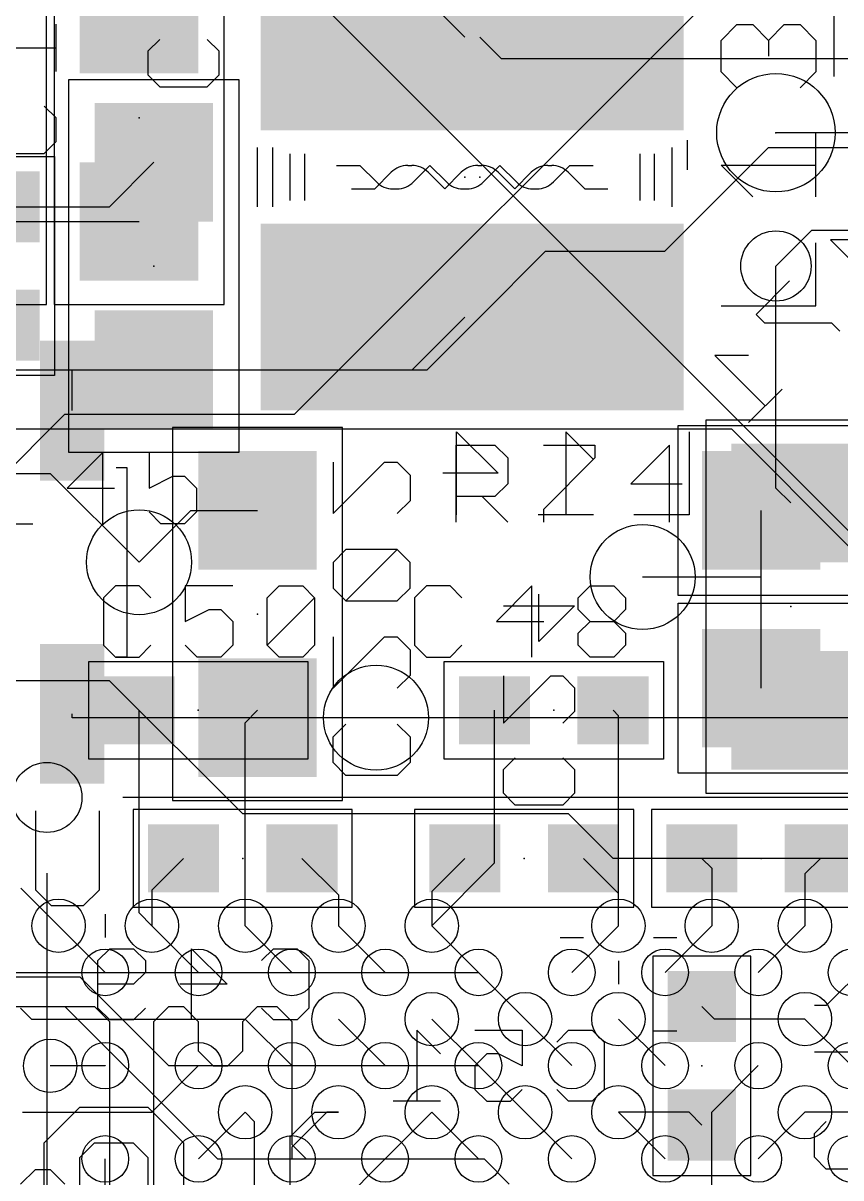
# Model space of a CAD drawing. Extents: x -61 to 136, y 23 to 123.
# Drawn here: x 84.1 to 91.11, y 79.94 to 89.84 of the extents above; entities that cross this region are included whole.
import ezdxf

# ---------------------------------------------------------------- set-up
doc = ezdxf.new("R2010")
doc.units = 0
for name, color, linetype in [('1', 14, 'CONTINUOUS'), ('13', 94, 'CONTINUOUS'), ('14', 94, 'CONTINUOUS'), ('15', 54, 'CONTINUOUS'), ('16', 134, 'CONTINUOUS'), ('18', 94, 'CONTINUOUS'), ('21', 251, 'CONTINUOUS'), ('22', 54, 'CONTINUOUS'), ('23', 251, 'CONTINUOUS'), ('24', 54, 'CONTINUOUS'), ('25', 251, 'CONTINUOUS'), ('26', 54, 'CONTINUOUS'), ('3', 214, 'CONTINUOUS'), ('39', 14, 'CONTINUOUS'), ('40', 134, 'CONTINUOUS'), ('41', 14, 'CONTINUOUS'), ('42', 134, 'CONTINUOUS')]:
    doc.layers.add(name, color=color, linetype=linetype)

# ---------------------------------------------------------------- blocks, each defined once
blk = doc.blocks.new('RECT')
blk.add_solid([(-0.5, -0.5), (0.5, -0.5), (-0.5, 0.5), (0.5, 0.5)])
blk = doc.blocks.new('PIE')
blk.add_circle((0, 0), 0.5)
blk = doc.blocks.new('ROUNDV')
blk.add_circle((0, 0), 0.5)

msp = doc.modelspace()

# ---------------------------------------------------------------- linework, layer by layer
at = {"layer": '1'}
for p, q in [((88.011, 89.719), (88.195, 89.535)), ((88.195, 89.535), (91.821, 89.535)), ((89.5985, 87.884), (90.4875, 88.773)), ((90.4875, 88.773), (92.075, 88.773)), ((84.836, 88.265), (85.217, 88.646)), ((83.947, 88.265), (84.836, 88.265)), ((90.551, 87.757), (90.859, 88.065)), ((90.859, 88.065), (93.901, 88.065)), ((88.011, 87.319), (88.576, 87.884)), ((88.576, 87.884), (89.5985, 87.884)), ((87.56, 86.868), (88.011, 87.319)), ((83.947, 86.868), (85.217, 86.868)), ((85.217, 86.868), (87.56, 86.868)), ((83.058, 85.979), (84.328, 85.979)), ((84.328, 85.979), (85.09, 85.217)), ((90.424, 85.09), (90.424, 85.6615)), ((90.424, 85.09), (89.408, 85.09)), ((90.424, 84.1375), (90.424, 85.09)), ((85.09, 82.21), (85.09, 83.947)), ((86, 83.841), (86.106, 83.947)), ((88.138, 82.638), (88.138, 83.947)), ((89.2, 83.901), (89.154, 83.947)), ((89.2, 82.1), (89.2, 83.901)), ((86, 82.1), (86, 83.841)), ((87.6, 82.1), (88.138, 82.638)), ((84.077, 82.423), (84.4, 82.1)), ((85.2, 82.1), (85.09, 82.21)), ((84.4, 82.1), (84.8, 81.7)), ((85.2, 82.1), (85.6, 81.7)), ((86, 82.1), (86.4, 81.7)), ((86.8, 82.1), (87.2, 81.7)), ((87.6, 82.1), (88, 81.7)), ((88.8, 81.7), (89.2, 82.1)), ((90, 82.1), (89.6, 81.7)), ((90.8, 82.1), (90.4, 81.7)), ((84.074, 81.3943), (84.1683, 81.3)), ((84.1683, 81.3), (86, 81.3)), ((86, 81.3), (86.4, 80.9)), ((87.2, 80.9), (86.8, 81.3)), ((88, 80.9), (87.6, 81.3)), ((88.4, 81.3), (88.8, 80.9)), ((89.6, 80.9), (89.2, 81.3)), ((91.2, 80.9), (90.8, 81.3)), ((84.799, 80.899), (84.328, 80.899)), ((84.8, 80.9), (84.799, 80.899)), ((85.2, 80.5), (85.6, 80.9)), ((90, 80.5), (90.4, 80.9)), ((84.092, 80.5), (85.2, 80.5)), ((86, 80.5), (85.6, 80.1)), ((86.7, 80.5), (86.4, 80.2)), ((86.8, 80.5), (86.7, 80.5)), ((87.6, 80.5), (88, 80.1)), ((88.4, 80.5), (88.8, 80.1)), ((89.2, 80.5), (89.6, 80.1)), ((90, 79.0653), (90, 80.5)), ((90.8, 80.5), (90.4, 80.1)), ((86.4, 80.2), (86.4, 80.1)), ((84.8, 79.7666), (84.8, 80.1)), ((86.8, 79.7), (87.2, 80.1)), ((84.074, 79.883), (84.201, 80.01)), ((84.201, 80.01), (84.328, 80.01)), ((84.328, 80.01), (84.455, 79.883))]:
    msp.add_line(p, q, dxfattribs=at)
at = {"layer": '13'}
for p, q in [((82.804, 86.36), (90.17, 86.36)), ((90.17, 86.36), (91.186, 85.344))]:
    msp.add_line(p, q, dxfattribs=at)
at = {"layer": '14'}
for p, q in [((86.4235, 86.487), (90.3605, 90.424)), ((83.566, 85.598), (84.455, 86.487)), ((84.455, 86.487), (86.4235, 86.487)), ((91.567, 83.8835), (87.122, 83.8835)), ((84.2772, 80.2386), (84.582, 80.5434)), ((84.582, 80.5434), (85.1662, 80.5434)), ((85.1662, 80.5434), (85.471, 80.2386)), ((86.0806, 80.4194), (86, 80.5)), ((86.0806, 79.7154), (86.0806, 80.4194)), ((86.3854, 80.2894), (86.596, 80.5)), ((86.596, 80.5), (86.8, 80.5)), ((84.2772, 79.6544), (84.2772, 80.2386)), ((84.582, 80.1116), (84.709, 80.2386)), ((84.709, 80.2386), (85.0392, 80.2386)), ((85.0392, 80.2386), (85.1662, 80.1116)), ((85.471, 80.2386), (85.471, 79.7154)), ((86.3854, 79.5884), (86.3854, 80.2894)), ((84.582, 79.5274), (84.582, 80.1116)), ((85.1662, 80.1116), (85.1662, 79.5884))]:
    msp.add_line(p, q, dxfattribs=at)
at = {"layer": '15'}
for p, q in [((84.836, 84.201), (78.359, 84.201)), ((85.979, 83.058), (84.836, 84.201)), ((88.773, 83.058), (85.979, 83.058)), ((89.154, 82.677), (88.773, 83.058)), ((98.552, 82.677), (89.154, 82.677))]:
    msp.add_line(p, q, dxfattribs=at)
at = {"layer": '16'}
for p, q in [((87.687, 89.916), (87.884, 89.719)), ((91.567, 88.9), (90.551, 88.9)), ((83.566, 88.138), (85.09, 88.138)), ((90.551, 85.852), (90.551, 87.757)), ((87.433, 86.868), (87.884, 87.319)), ((84.516, 86.868), (87.433, 86.868)), ((84.516, 86.5171), (84.516, 86.868)), ((90.678, 85.725), (90.551, 85.852)), ((85.09, 85.217), (85.5345, 85.6615)), ((85.5345, 85.6615), (86.106, 85.6615)), ((84.516, 83.8835), (84.516, 83.9169)), ((86.106, 83.8835), (84.516, 83.8835)), ((87.122, 83.8835), (86.106, 83.8835)), ((85.471, 82.677), (85.2, 82.406)), ((86.487, 82.677), (86.8, 82.364)), ((87.884, 82.677), (87.6, 82.393)), ((89.2, 82.377), (88.9, 82.677)), ((89.916, 82.677), (90, 82.593)), ((90, 82.593), (90, 82.1)), ((90.932, 82.677), (90.8, 82.545)), ((90.8, 82.545), (90.8, 82.1)), ((85.2, 82.406), (85.2, 82.1)), ((87.6, 82.393), (87.6, 82.1)), ((86.8, 82.364), (86.8, 82.1)), ((89.2, 82.1), (89.2, 82.377)), ((82.677, 81.661), (84.582, 81.661)), ((84.582, 81.661), (85.343, 80.9)), ((82.296, 81.407), (84.455, 81.407)), ((84.455, 81.407), (85.762, 80.1)), ((90.023, 81.3), (89.916, 81.407)), ((90.8, 81.3), (90.023, 81.3)), ((85.343, 80.9), (88, 80.9)), ((88, 80.9), (88.4, 80.5)), ((89.807, 80.5), (89.2, 80.5)), ((89.916, 80.391), (89.807, 80.5)), ((91.331, 80.5), (90.8, 80.5)), ((85.762, 80.1), (88.048, 80.1)), ((88.048, 80.1), (88.265, 79.883))]:
    msp.add_line(p, q, dxfattribs=at)
at = {"layer": '21'}
for p, q in [((86.511, 88.319), (86.511, 88.719)), ((89.511, 88.319), (89.511, 88.719)), ((87.111, 88.419), (87.2524, 88.5604)), ((87.3938, 88.619), (87.4282, 88.619)), ((87.5696, 88.5604), (87.711, 88.419)), ((87.711, 88.419), (87.8524, 88.5604)), ((87.9938, 88.619), (88.0282, 88.619)), ((88.1696, 88.5604), (88.311, 88.419)), ((88.311, 88.419), (88.4524, 88.5604)), ((88.5938, 88.619), (88.6282, 88.619)), ((88.7696, 88.5604), (88.911, 88.419)), ((86.911, 88.419), (87.111, 88.419)), ((88.911, 88.419), (89.111, 88.419)), ((97.3, 83.2), (84.95, 83.2)), ((84.3, 82.55), (84.3, 74.8))]:
    msp.add_line(p, q, dxfattribs=at)
for centre, start, end in [((87.3938, 88.419), 90.0122, 135.0087), ((87.4282, 88.419), 44.9913, 89.9878), ((87.9938, 88.419), 90.0122, 135.0087), ((88.0282, 88.419), 44.9913, 89.9878), ((88.5938, 88.419), 90.0122, 135.0087), ((88.6282, 88.419), 44.9913, 89.9878)]:
    msp.add_arc(centre, 0.2, start, end, dxfattribs=at)
at = {"layer": '22'}
for p, q in [((86.384, 88.719), (86.384, 88.319)), ((89.384, 88.719), (89.384, 88.319)), ((86.784, 88.619), (86.984, 88.619)), ((86.984, 88.619), (87.1254, 88.4776)), ((87.4426, 88.4776), (87.584, 88.619)), ((87.584, 88.619), (87.7254, 88.4776)), ((88.0426, 88.4776), (88.184, 88.619)), ((88.184, 88.619), (88.3254, 88.4776)), ((88.6426, 88.4776), (88.784, 88.619)), ((88.784, 88.619), (88.984, 88.619)), ((87.2668, 88.419), (87.3012, 88.419)), ((87.8668, 88.419), (87.9012, 88.419)), ((88.4668, 88.419), (88.5012, 88.419)), ((84.9884, 86.0274), (84.8936, 86.0274)), ((84.9884, 84.4066), (84.9884, 86.0274)), ((84.8936, 84.4066), (84.9884, 84.4066))]:
    msp.add_line(p, q, dxfattribs=at)
for centre, start, end in [((87.2668, 88.619), 224.9913, 269.9878), ((87.3012, 88.619), 270.0122, 315.0087), ((87.8668, 88.619), 224.9913, 269.9878), ((87.9012, 88.619), 270.0122, 315.0087), ((88.4668, 88.619), 224.9913, 269.9878), ((88.5012, 88.619), 270.0122, 315.0087)]:
    msp.add_arc(centre, 0.2, start, end, dxfattribs=at)
at = {"layer": '23'}
for p in [(88.011, 88.519), (85.217, 87.757), (85.598, 83.947), (88.646, 83.947)]:
    msp.add_point(p, dxfattribs=at)
at = {"layer": '24'}
for p in [(85.09, 89.027), (90.551, 88.9), (87.884, 88.519), (86.106, 84.7725), (90.678, 84.836), (85.979, 82.677), (88.392, 82.677), (90.424, 82.677), (89.916, 80.899)]:
    msp.add_point(p, dxfattribs=at)
at = {"layer": '25'}
for p, q in [((84.3788, 89.4238), (84.3788, 89.8306)), ((90.0804, 89.6919), (90.216, 89.8275)), ((90.216, 89.8275), (90.3516, 89.8275)), ((90.3516, 89.8275), (90.4872, 89.6919)), ((90.4872, 89.6919), (90.6227, 89.8275)), ((90.6227, 89.8275), (90.7583, 89.8275)), ((90.7583, 89.8275), (90.8939, 89.6919)), ((83.7687, 89.6272), (84.3788, 89.6272)), ((85.2674, 89.7004), (85.1657, 89.5988)), ((85.7758, 89.5988), (85.6741, 89.7004)), ((90.0804, 89.4207), (90.0804, 89.6919)), ((90.4872, 89.6919), (90.4872, 89.5563)), ((90.8939, 89.6919), (90.8939, 89.4207)), ((85.1657, 89.5988), (85.1657, 89.3954)), ((85.7758, 89.3954), (85.7758, 89.5988)), ((90.216, 89.2851), (90.0804, 89.4207)), ((90.8939, 89.4207), (90.7583, 89.2851)), ((85.1657, 89.3954), (85.2674, 89.2937)), ((85.6741, 89.2937), (85.7758, 89.3954)), ((85.2674, 89.2937), (85.6741, 89.2937)), ((84.3788, 89.0273), (84.2771, 89.1289)), ((84.3788, 88.8239), (84.3788, 89.0273)), ((90.8939, 88.3496), (90.8939, 88.8919)), ((84.2771, 88.7222), (84.3788, 88.8239)), ((83.8704, 88.7222), (84.2771, 88.7222)), ((90.3516, 88.3496), (90.0804, 88.6208)), ((90.0804, 88.6208), (90.8939, 88.6208)), ((90.8939, 87.4141), (90.8939, 87.9564)), ((90.0804, 87.4141), (90.8939, 87.4141)), ((84.779, 86.1573), (84.474, 85.8523)), ((84.779, 85.5472), (84.779, 86.1573)), ((85.5824, 86.1573), (85.1756, 86.1573)), ((85.1756, 86.1573), (85.1756, 85.8523)), ((87.8105, 85.5599), (87.8105, 86.2209)), ((87.8105, 86.2209), (88.1409, 86.2209)), ((88.1409, 86.2209), (88.2511, 86.1107)), ((88.5589, 86.2209), (88.9995, 86.2209)), ((88.9995, 86.2209), (88.9995, 86.1107)), ((89.6378, 86.2209), (89.3073, 85.8904)), ((89.6378, 85.5599), (89.6378, 86.2209)), ((88.2511, 86.1107), (88.2511, 85.8904)), ((88.9995, 86.1107), (88.5589, 85.6701)), ((85.1756, 85.8523), (85.379, 85.9539)), ((85.379, 85.9539), (85.4807, 85.9539)), ((85.4807, 85.9539), (85.5824, 85.8523)), ((88.2511, 85.8904), (88.1409, 85.7802)), ((89.3073, 85.8904), (89.7479, 85.8904)), ((84.474, 85.8523), (84.8807, 85.8523)), ((85.5824, 85.8523), (85.5824, 85.6489)), ((88.1409, 85.7802), (87.8105, 85.7802)), ((88.0308, 85.7802), (88.2511, 85.5599)), ((88.5589, 85.6701), (88.5589, 85.5599)), ((85.2773, 85.5472), (85.1756, 85.6489)), ((85.5824, 85.6489), (85.4807, 85.5472)), ((83.7723, 85.5472), (84.1791, 85.5472)), ((85.4807, 85.5472), (85.2773, 85.5472)), ((84.8869, 85.0143), (84.7852, 84.9126)), ((85.0903, 85.0143), (84.8869, 85.0143)), ((85.1919, 84.9126), (85.0903, 85.0143)), ((85.8936, 85.0143), (85.4868, 85.0143)), ((85.4868, 85.0143), (85.4868, 84.7093)), ((86.1885, 84.9126), (86.2902, 85.0143)), ((86.2902, 85.0143), (86.4935, 85.0143)), ((86.4935, 85.0143), (86.5952, 84.9126)), ((87.5539, 85.0143), (87.4522, 84.9126)), ((87.7573, 85.0143), (87.5539, 85.0143)), ((87.8589, 84.9126), (87.7573, 85.0143)), ((88.4589, 85.0143), (88.1538, 84.7093)), ((88.4589, 84.4042), (88.4589, 85.0143)), ((88.8555, 84.9126), (88.9572, 85.0143)), ((88.9572, 85.0143), (89.1605, 85.0143)), ((89.1605, 85.0143), (89.2622, 84.9126)), ((84.7852, 84.9126), (84.7852, 84.5059)), ((86.1885, 84.5059), (86.1885, 84.9126)), ((86.1885, 84.5059), (86.5952, 84.9126)), ((86.5952, 84.9126), (86.5952, 84.5059)), ((87.4522, 84.9126), (87.4522, 84.5059)), ((88.8555, 84.8109), (88.8555, 84.9126)), ((89.2622, 84.9126), (89.2622, 84.8109)), ((85.4868, 84.7093), (85.6902, 84.8109)), ((85.6902, 84.8109), (85.7919, 84.8109)), ((85.7919, 84.8109), (85.8936, 84.7093)), ((88.9572, 84.7093), (88.8555, 84.8109)), ((89.2622, 84.8109), (89.1605, 84.7093)), ((85.8936, 84.7093), (85.8936, 84.5059)), ((88.1538, 84.7093), (88.5606, 84.7093)), ((88.8555, 84.6076), (88.9572, 84.7093)), ((88.9572, 84.7093), (89.1605, 84.7093)), ((89.1605, 84.7093), (89.2622, 84.6076)), ((88.8555, 84.5059), (88.8555, 84.6076)), ((89.2622, 84.6076), (89.2622, 84.5059)), ((84.7852, 84.5059), (84.8869, 84.4042)), ((85.0903, 84.4042), (85.1919, 84.5059)), ((85.5885, 84.4042), (85.4868, 84.5059)), ((85.8936, 84.5059), (85.7919, 84.4042)), ((86.2902, 84.4042), (86.1885, 84.5059)), ((86.5952, 84.5059), (86.4935, 84.4042)), ((87.4522, 84.5059), (87.5539, 84.4042)), ((87.7573, 84.4042), (87.8589, 84.5059)), ((88.9572, 84.4042), (88.8555, 84.5059)), ((89.2622, 84.5059), (89.1605, 84.4042)), ((84.8869, 84.4042), (85.0903, 84.4042)), ((85.7919, 84.4042), (85.5885, 84.4042)), ((86.4935, 84.4042), (86.2902, 84.4042)), ((87.5539, 84.4042), (87.7573, 84.4042)), ((89.1605, 84.4042), (88.9572, 84.4042))]:
    msp.add_line(p, q, dxfattribs=at)
at = {"layer": '26'}
for p, q in [((91.0503, 89.3826), (91.0503, 90.1961)), ((91.3078, 87.9813), (91.0202, 87.9813)), ((91.0202, 87.9813), (91.4517, 87.5499)), ((90.6679, 87.629), (90.3803, 87.3414)), ((90.3803, 87.3414), (90.4522, 87.2695)), ((90.4522, 87.2695), (91.0274, 87.2694)), ((91.0274, 87.2694), (91.0993, 87.1975)), ((90.3156, 86.989), (90.028, 86.989)), ((90.028, 86.989), (90.4594, 86.5576)), ((90.6032, 86.7014), (90.3156, 86.4138)), ((87.8133, 85.6234), (87.8133, 86.3352)), ((87.8133, 86.3352), (88.1692, 85.9793)), ((88.9878, 86.0979), (88.7505, 86.3352)), ((88.7505, 86.3352), (88.7505, 85.6234)), ((89.8063, 86.3352), (89.8063, 85.6234)), ((86.7537, 86.0741), (86.7537, 85.6334)), ((86.7537, 85.6334), (87.1943, 86.0741)), ((87.1943, 86.0741), (87.3045, 86.0741)), ((87.3045, 86.0741), (87.4147, 85.9639)), ((87.4147, 85.9639), (87.4147, 85.7436)), ((88.1692, 85.9793), (87.6946, 85.9793)), ((87.4147, 85.7436), (87.3045, 85.6334)), ((88.9878, 85.6234), (88.5132, 85.6234)), ((89.8063, 85.6234), (89.3318, 85.6234)), ((86.8639, 85.3257), (86.7537, 85.2155)), ((87.3045, 85.3257), (86.8639, 85.3257)), ((86.8639, 84.885), (87.3045, 85.3257)), ((87.4147, 85.2155), (87.3045, 85.3257)), ((86.7537, 85.2155), (86.7537, 84.9952)), ((87.4147, 84.9952), (87.4147, 85.2155)), ((86.7537, 84.9952), (86.8639, 84.885)), ((87.3045, 84.885), (87.4147, 84.9952)), ((86.8639, 84.885), (87.3045, 84.885)), ((88.5193, 84.5375), (88.5193, 84.9442)), ((88.2142, 84.8425), (88.8243, 84.8425)), ((88.8243, 84.8425), (88.5193, 84.5375)), ((86.7537, 84.5773), (86.7537, 84.1366)), ((86.7537, 84.1366), (87.1943, 84.5773)), ((87.1943, 84.5773), (87.3045, 84.5773)), ((87.3045, 84.5773), (87.4147, 84.4671)), ((87.4147, 84.4671), (87.4147, 84.2468)), ((87.4147, 84.2468), (87.3045, 84.1366)), ((88.2142, 84.2426), (88.2142, 83.8358)), ((88.2142, 83.8358), (88.6209, 84.2426)), ((88.6209, 84.2426), (88.7226, 84.2426)), ((88.7226, 84.2426), (88.8243, 84.1409)), ((88.8243, 84.1409), (88.8243, 83.9375)), ((88.8243, 83.9375), (88.7226, 83.8358)), ((86.7537, 83.7187), (86.8639, 83.8288)), ((87.3045, 83.8288), (87.4147, 83.7187)), ((86.7537, 83.4984), (86.7537, 83.7187)), ((87.4147, 83.7187), (87.4147, 83.4984)), ((86.8639, 83.3882), (86.7537, 83.4984)), ((87.4147, 83.4984), (87.3045, 83.3882)), ((88.2142, 83.4393), (88.3159, 83.5409)), ((88.7226, 83.5409), (88.8243, 83.4393)), ((87.3045, 83.3882), (86.8639, 83.3882)), ((88.2142, 83.2359), (88.2142, 83.4393)), ((88.8243, 83.4393), (88.8243, 83.2359)), ((88.3159, 83.1342), (88.2142, 83.2359)), ((88.8243, 83.2359), (88.7226, 83.1342)), ((84.2046, 82.4062), (84.2046, 83.0841)), ((84.747, 83.0841), (84.747, 82.4062)), ((88.7226, 83.1342), (88.3159, 83.1342)), ((84.3402, 82.2706), (84.2046, 82.4062)), ((84.747, 82.4062), (84.6114, 82.2706)), ((84.6114, 82.2706), (84.3402, 82.2706)), ((84.7372, 81.8011), (84.8389, 81.9028)), ((84.8389, 81.9028), (85.0423, 81.9028)), ((85.0423, 81.9028), (85.1439, 81.8011)), ((85.5405, 81.2927), (85.5405, 81.9028)), ((85.5405, 81.9028), (85.8456, 81.5978)), ((86.1405, 81.8011), (86.2422, 81.9028)), ((86.2422, 81.9028), (86.4455, 81.9028)), ((86.4455, 81.9028), (86.5472, 81.8011)), ((84.7372, 81.3944), (84.7372, 81.8011)), ((85.1439, 81.8011), (85.1439, 81.6994)), ((86.5472, 81.8011), (86.5472, 81.3944)), ((91.3896, 81.8233), (90.9829, 81.4166)), ((85.1439, 81.6994), (85.0423, 81.5978)), ((85.0423, 81.5978), (84.7372, 81.5978)), ((85.8456, 81.5978), (85.4388, 81.5978)), ((90.9829, 81.4166), (90.8812, 81.4166)), ((84.8389, 81.2927), (84.7372, 81.3944)), ((85.1439, 81.3944), (85.0423, 81.2927)), ((86.2422, 81.2927), (86.1405, 81.3944)), ((86.5472, 81.3944), (86.4455, 81.2927)), ((85.0423, 81.2927), (84.8389, 81.2927)), ((86.4455, 81.2927), (86.2422, 81.2927)), ((87.6745, 81.0009), (87.4712, 81.2043)), ((87.4712, 81.2043), (87.4712, 80.5942)), ((87.9694, 81.2043), (88.3762, 81.2043)), ((88.3762, 81.2043), (88.3762, 80.8993)), ((88.6711, 81.1026), (88.7727, 81.2043)), ((88.7727, 81.2043), (88.9761, 81.2043)), ((88.9761, 81.2043), (89.0778, 81.1026)), ((89.0778, 81.1026), (89.0778, 80.6959)), ((90.8812, 81.02), (91.4913, 81.02)), ((88.0711, 81.0009), (87.9694, 80.8993)), ((88.1728, 81.0009), (88.0711, 81.0009)), ((88.3762, 80.8993), (88.1728, 81.0009)), ((87.9694, 80.8993), (87.9694, 80.6959)), ((87.9694, 80.6959), (88.0711, 80.5942)), ((88.2745, 80.5942), (88.3762, 80.6959)), ((88.7727, 80.5942), (88.6711, 80.6959)), ((89.0778, 80.6959), (88.9761, 80.5942)), ((87.6745, 80.5942), (87.2678, 80.5942)), ((88.0711, 80.5942), (88.2745, 80.5942)), ((88.9761, 80.5942), (88.7727, 80.5942)), ((90.8812, 80.3183), (90.9829, 80.42)), ((90.8812, 80.115), (90.8812, 80.3183)), ((90.9829, 80.0133), (90.8812, 80.115)), ((91.3896, 80.0133), (90.9829, 80.0133))]:
    msp.add_line(p, q, dxfattribs=at)
at = {"layer": '3'}
for p, q in [((91.3765, 85.2805), (85.9155, 90.7415)), ((83.146, 81.7), (88, 81.7)), ((88, 81.7), (88.4, 81.3)), ((77.47, 81.407), (84.709, 81.407)), ((84.709, 81.407), (84.836, 81.28)), ((85.217, 81.28), (85.344, 81.407)), ((85.344, 81.407), (85.471, 81.407)), ((85.471, 81.407), (85.598, 81.28)), ((85.979, 81.28), (86.106, 81.407)), ((86.106, 81.407), (86.2711, 81.407)), ((86.2711, 81.407), (86.4, 81.2781)), ((84.836, 81.28), (84.836, 79.7433)), ((85.217, 79.7433), (85.217, 81.28)), ((85.598, 81.28), (85.598, 81.026)), ((85.979, 81.026), (85.979, 81.28)), ((86.4, 81.2781), (86.4, 80.2238)), ((85.598, 81.026), (85.725, 80.899)), ((85.852, 80.899), (85.979, 81.026)), ((85.725, 80.899), (85.852, 80.899)), ((87.2, 80.1), (87.6, 80.5)), ((86.4, 80.2238), (86.5238, 80.1)), ((86.5238, 80.1), (87.2, 80.1))]:
    msp.add_line(p, q, dxfattribs=at)
at = {"layer": '39'}
for p, q in [((84.488, 86.157), (84.488, 89.357)), ((84.488, 89.357), (85.946, 89.357)), ((85.946, 89.357), (85.946, 86.157)), ((83.5279, 88.6968), (84.3661, 88.6968)), ((84.3661, 88.6968), (84.3661, 86.8172)), ((84.3661, 86.8172), (83.5279, 86.8172)), ((89.713, 86.3905), (92.913, 86.3905)), ((89.713, 84.9325), (89.713, 86.3905)), ((85.946, 86.157), (84.488, 86.157)), ((92.913, 84.9325), (89.713, 84.9325)), ((89.713, 84.8665), (92.913, 84.8665)), ((89.713, 83.4085), (89.713, 84.8665)), ((84.6582, 84.3661), (86.5378, 84.3661)), ((84.6582, 83.5279), (84.6582, 84.3661)), ((86.5378, 84.3661), (86.5378, 83.5279)), ((87.7062, 83.5279), (87.7062, 84.3661)), ((87.7062, 84.3661), (89.5858, 84.3661)), ((89.5858, 84.3661), (89.5858, 83.5279)), ((86.5378, 83.5279), (84.6582, 83.5279)), ((89.5858, 83.5279), (87.7062, 83.5279)), ((92.913, 83.4085), (89.713, 83.4085))]:
    msp.add_line(p, q, dxfattribs=at)
at = {"layer": '40'}
for p, q in [((84.295, 87.427), (84.295, 90.627)), ((84.361, 90.627), (84.361, 87.427)), ((85.819, 87.427), (85.819, 90.627)), ((82.837, 87.427), (84.295, 87.427)), ((84.361, 87.427), (85.819, 87.427)), ((86.835, 86.3725), (85.377, 86.3725)), ((85.377, 86.3725), (85.377, 83.1725)), ((86.835, 83.1725), (86.835, 86.3725)), ((91.407, 86.436), (89.949, 86.436)), ((89.949, 86.436), (89.949, 83.236)), ((89.949, 83.236), (91.407, 83.236)), ((86.9188, 83.0961), (85.0392, 83.0961)), ((85.0392, 83.0961), (85.0392, 82.2579)), ((85.377, 83.1725), (86.835, 83.1725)), ((86.9188, 82.2579), (86.9188, 83.0961)), ((89.3318, 83.0961), (87.4522, 83.0961)), ((87.4522, 83.0961), (87.4522, 82.2579)), ((89.3318, 82.2579), (89.3318, 83.0961)), ((91.3638, 83.0961), (89.4842, 83.0961)), ((89.4842, 83.0961), (89.4842, 82.2579)), ((85.0392, 82.2579), (86.9188, 82.2579)), ((87.4522, 82.2579), (89.3318, 82.2579)), ((89.4842, 82.2579), (91.3638, 82.2579)), ((89.4969, 81.8388), (89.4969, 79.9592)), ((90.3351, 81.8388), (89.4969, 81.8388)), ((90.3351, 79.9592), (90.3351, 81.8388)), ((89.4969, 79.9592), (90.3351, 79.9592))]:
    msp.add_line(p, q, dxfattribs=at)
at = {"layer": '41'}
for p, q in [((89.789, 88.8365), (89.789, 88.5825)), ((86.233, 88.773), (86.233, 88.265)), ((84.8, 82.2), (84.8, 82)), ((88.7, 82), (88.9, 82)), ((89.5, 82), (89.7, 82)), ((89.2, 81.8), (89.2, 81.6)), ((89.5, 81.2), (89.7, 81.2))]:
    msp.add_line(p, q, dxfattribs=at)
at = {"layer": '42'}
for p, q in [((86.106, 88.265), (86.106, 88.773)), ((89.662, 88.265), (89.662, 88.773))]:
    msp.add_line(p, q, dxfattribs=at)

# ---------------------------------------------------------------- block references
at = {"layer": '1'}
for name, p, xscale, yscale in [('RECT', (88.011, 89.719), 3.5, 1.6), ('RECT', (88.011, 87.319), 3.5, 1.6), ('RECT', (90.424, 85.6615), 1.016, 1.016), ('RECT', (90.424, 84.1375), 1.016, 1.016), ('RECT', (85.09, 83.947), 0.6096, 0.5842), ('RECT', (86.106, 83.947), 0.6096, 0.5842), ('PIE', (84.3, 83.2), 0.6, 0.6), ('PIE', (84.8, 81.7), 0.4, 0.4), ('PIE', (85.6, 81.7), 0.4, 0.4), ('PIE', (86.4, 81.7), 0.4, 0.4), ('PIE', (87.2, 81.7), 0.4, 0.4), ('PIE', (88, 81.7), 0.4, 0.4), ('PIE', (88.8, 81.7), 0.4, 0.4), ('PIE', (89.6, 81.7), 0.4, 0.4), ('PIE', (90.4, 81.7), 0.4, 0.4), ('PIE', (91.2, 81.7), 0.4, 0.4), ('PIE', (84.8, 80.9), 0.4, 0.4), ('PIE', (85.6, 80.9), 0.4, 0.4), ('PIE', (86.4, 80.9), 0.4, 0.4), ('PIE', (87.2, 80.9), 0.4, 0.4), ('PIE', (88, 80.9), 0.4, 0.4), ('PIE', (88.8, 80.9), 0.4, 0.4), ('PIE', (89.6, 80.9), 0.4, 0.4), ('PIE', (90.4, 80.9), 0.4, 0.4), ('PIE', (91.2, 80.9), 0.4, 0.4), ('PIE', (84.8, 80.1), 0.4, 0.4), ('PIE', (85.6, 80.1), 0.4, 0.4), ('PIE', (86.4, 80.1), 0.4, 0.4), ('PIE', (87.2, 80.1), 0.4, 0.4), ('PIE', (88, 80.1), 0.4, 0.4), ('PIE', (88.8, 80.1), 0.4, 0.4), ('PIE', (89.6, 80.1), 0.4, 0.4), ('PIE', (90.4, 80.1), 0.4, 0.4), ('PIE', (91.2, 80.1), 0.4, 0.4)]:
    msp.add_blockref(name, p, dxfattribs=dict(at, xscale=xscale, yscale=yscale))
for p, xscale, yscale, rotation in [((85.217, 88.646), 1.016, 1.016, 90), ((83.947, 88.265), 0.6096, 0.5842, 90), ((83.947, 87.249), 0.6096, 0.5842, 90), ((85.217, 86.868), 1.016, 1.016, 90), ((88.138, 83.947), 0.6096, 0.5842, 180), ((89.154, 83.947), 0.6096, 0.5842, 180)]:
    msp.add_blockref('RECT', p, dxfattribs=dict(at, xscale=xscale, yscale=yscale, rotation=rotation))
at = {"layer": '16'}
for name, p, xscale, yscale in [('RECT', (87.884, 89.719), 3.5, 1.6), ('PIE', (90.551, 88.9), 1.016, 1.016), ('RECT', (87.884, 87.319), 3.5, 1.6), ('RECT', (84.516, 86.5171), 0.55, 1.2), ('RECT', (84.516, 83.9169), 0.55, 1.2), ('RECT', (85.471, 82.677), 0.6096, 0.5842), ('RECT', (86.487, 82.677), 0.6096, 0.5842), ('RECT', (89.916, 82.677), 0.6096, 0.5842), ('RECT', (90.932, 82.677), 0.6096, 0.5842)]:
    msp.add_blockref(name, p, dxfattribs=dict(at, xscale=xscale, yscale=yscale))
for p, xscale, yscale, rotation in [((85.09, 89.916), 1.016, 1.016, 270), ((85.09, 88.138), 1.016, 1.016, 270), ((86.106, 85.6615), 1.016, 1.016, 90), ((90.678, 85.725), 1.016, 1.016, 90), ((86.106, 83.8835), 1.016, 1.016, 90), ((90.678, 83.947), 1.016, 1.016, 90), ((87.884, 82.677), 0.6096, 0.5842, 180), ((88.9, 82.677), 0.6096, 0.5842, 180), ((89.916, 81.407), 0.6096, 0.5842, 270), ((89.916, 80.391), 0.6096, 0.5842, 270)]:
    msp.add_blockref('RECT', p, dxfattribs=dict(at, xscale=xscale, yscale=yscale, rotation=rotation))
at = {"layer": '18'}
for p, xscale, yscale in [((90.551, 87.757), 0.6032, 0.6032), ((90.551, 87.757), 0.6032, 0.6032), ((90.551, 87.757), 0.6032, 0.6032), ((90.551, 87.757), 0.6032, 0.6032), ((90.551, 87.757), 0.6032, 0.6032), ((90.551, 87.757), 0.6032, 0.6032), ((90.551, 87.757), 0.6032, 0.6032), ((90.551, 87.757), 0.6032, 0.6032), ((85.09, 85.217), 0.9, 0.9), ((85.09, 85.217), 0.9, 0.9), ((85.09, 85.217), 0.9, 0.9), ((85.09, 85.217), 0.9, 0.9), ((85.09, 85.217), 0.9, 0.9), ((85.09, 85.217), 0.9, 0.9), ((85.09, 85.217), 0.9, 0.9), ((85.09, 85.217), 0.9, 0.9), ((89.408, 85.09), 0.9, 0.9), ((89.408, 85.09), 0.9, 0.9), ((89.408, 85.09), 0.9, 0.9), ((89.408, 85.09), 0.9, 0.9), ((89.408, 85.09), 0.9, 0.9), ((89.408, 85.09), 0.9, 0.9), ((89.408, 85.09), 0.9, 0.9), ((89.408, 85.09), 0.9, 0.9), ((87.122, 83.8835), 0.9, 0.9), ((87.122, 83.8835), 0.9, 0.9), ((87.122, 83.8835), 0.9, 0.9), ((87.122, 83.8835), 0.9, 0.9), ((87.122, 83.8835), 0.9, 0.9), ((87.122, 83.8835), 0.9, 0.9), ((87.122, 83.8835), 0.9, 0.9), ((87.122, 83.8835), 0.9, 0.9), ((84.4, 82.1), 0.4572, 0.4572), ((84.4, 82.1), 0.4572, 0.4572), ((84.4, 82.1), 0.4572, 0.4572), ((84.4, 82.1), 0.4572, 0.4572), ((84.4, 82.1), 0.4572, 0.4572), ((84.4, 82.1), 0.4572, 0.4572), ((84.4, 82.1), 0.4572, 0.4572), ((84.4, 82.1), 0.4572, 0.4572), ((85.2, 82.1), 0.4572, 0.4572), ((85.2, 82.1), 0.4572, 0.4572), ((85.2, 82.1), 0.4572, 0.4572), ((85.2, 82.1), 0.4572, 0.4572), ((85.2, 82.1), 0.4572, 0.4572), ((85.2, 82.1), 0.4572, 0.4572), ((85.2, 82.1), 0.4572, 0.4572), ((85.2, 82.1), 0.4572, 0.4572), ((86, 82.1), 0.4572, 0.4572), ((86, 82.1), 0.4572, 0.4572), ((86, 82.1), 0.4572, 0.4572), ((86, 82.1), 0.4572, 0.4572), ((86, 82.1), 0.4572, 0.4572), ((86, 82.1), 0.4572, 0.4572), ((86, 82.1), 0.4572, 0.4572), ((86, 82.1), 0.4572, 0.4572), ((86.8, 82.1), 0.4572, 0.4572), ((86.8, 82.1), 0.4572, 0.4572), ((86.8, 82.1), 0.4572, 0.4572), ((86.8, 82.1), 0.4572, 0.4572), ((86.8, 82.1), 0.4572, 0.4572), ((86.8, 82.1), 0.4572, 0.4572), ((86.8, 82.1), 0.4572, 0.4572), ((86.8, 82.1), 0.4572, 0.4572), ((87.6, 82.1), 0.4572, 0.4572), ((87.6, 82.1), 0.4572, 0.4572), ((87.6, 82.1), 0.4572, 0.4572), ((87.6, 82.1), 0.4572, 0.4572), ((87.6, 82.1), 0.4572, 0.4572), ((87.6, 82.1), 0.4572, 0.4572), ((87.6, 82.1), 0.4572, 0.4572), ((87.6, 82.1), 0.4572, 0.4572), ((89.2, 82.1), 0.4572, 0.4572), ((89.2, 82.1), 0.4572, 0.4572), ((89.2, 82.1), 0.4572, 0.4572), ((89.2, 82.1), 0.4572, 0.4572), ((89.2, 82.1), 0.4572, 0.4572), ((89.2, 82.1), 0.4572, 0.4572), ((89.2, 82.1), 0.4572, 0.4572), ((89.2, 82.1), 0.4572, 0.4572), ((90, 82.1), 0.4572, 0.4572), ((90, 82.1), 0.4572, 0.4572), ((90, 82.1), 0.4572, 0.4572), ((90, 82.1), 0.4572, 0.4572), ((90, 82.1), 0.4572, 0.4572), ((90, 82.1), 0.4572, 0.4572), ((90, 82.1), 0.4572, 0.4572), ((90, 82.1), 0.4572, 0.4572), ((90.8, 82.1), 0.4572, 0.4572), ((90.8, 82.1), 0.4572, 0.4572), ((90.8, 82.1), 0.4572, 0.4572), ((90.8, 82.1), 0.4572, 0.4572), ((90.8, 82.1), 0.4572, 0.4572), ((90.8, 82.1), 0.4572, 0.4572), ((90.8, 82.1), 0.4572, 0.4572), ((90.8, 82.1), 0.4572, 0.4572), ((86.8, 81.3), 0.4572, 0.4572), ((86.8, 81.3), 0.4572, 0.4572), ((86.8, 81.3), 0.4572, 0.4572), ((86.8, 81.3), 0.4572, 0.4572), ((86.8, 81.3), 0.4572, 0.4572), ((86.8, 81.3), 0.4572, 0.4572), ((86.8, 81.3), 0.4572, 0.4572), ((86.8, 81.3), 0.4572, 0.4572), ((87.6, 81.3), 0.4572, 0.4572), ((87.6, 81.3), 0.4572, 0.4572), ((87.6, 81.3), 0.4572, 0.4572), ((87.6, 81.3), 0.4572, 0.4572), ((87.6, 81.3), 0.4572, 0.4572), ((87.6, 81.3), 0.4572, 0.4572), ((87.6, 81.3), 0.4572, 0.4572), ((87.6, 81.3), 0.4572, 0.4572), ((88.4, 81.3), 0.4572, 0.4572), ((88.4, 81.3), 0.4572, 0.4572), ((88.4, 81.3), 0.4572, 0.4572), ((88.4, 81.3), 0.4572, 0.4572), ((88.4, 81.3), 0.4572, 0.4572), ((88.4, 81.3), 0.4572, 0.4572), ((88.4, 81.3), 0.4572, 0.4572), ((88.4, 81.3), 0.4572, 0.4572), ((89.2, 81.3), 0.4572, 0.4572), ((89.2, 81.3), 0.4572, 0.4572), ((89.2, 81.3), 0.4572, 0.4572), ((89.2, 81.3), 0.4572, 0.4572), ((89.2, 81.3), 0.4572, 0.4572), ((89.2, 81.3), 0.4572, 0.4572), ((89.2, 81.3), 0.4572, 0.4572), ((89.2, 81.3), 0.4572, 0.4572), ((90.8, 81.3), 0.4572, 0.4572), ((90.8, 81.3), 0.4572, 0.4572), ((90.8, 81.3), 0.4572, 0.4572), ((90.8, 81.3), 0.4572, 0.4572), ((90.8, 81.3), 0.4572, 0.4572), ((90.8, 81.3), 0.4572, 0.4572), ((90.8, 81.3), 0.4572, 0.4572), ((90.8, 81.3), 0.4572, 0.4572), ((84.328, 80.899), 0.4572, 0.4572), ((84.328, 80.899), 0.4572, 0.4572), ((84.328, 80.899), 0.4572, 0.4572), ((84.328, 80.899), 0.4572, 0.4572), ((84.328, 80.899), 0.4572, 0.4572), ((84.328, 80.899), 0.4572, 0.4572), ((84.328, 80.899), 0.4572, 0.4572), ((84.328, 80.899), 0.4572, 0.4572), ((86, 80.5), 0.4572, 0.4572), ((86, 80.5), 0.4572, 0.4572), ((86, 80.5), 0.4572, 0.4572), ((86, 80.5), 0.4572, 0.4572), ((86, 80.5), 0.4572, 0.4572), ((86, 80.5), 0.4572, 0.4572), ((86, 80.5), 0.4572, 0.4572), ((86, 80.5), 0.4572, 0.4572), ((86.8, 80.5), 0.4572, 0.4572), ((86.8, 80.5), 0.4572, 0.4572), ((86.8, 80.5), 0.4572, 0.4572), ((86.8, 80.5), 0.4572, 0.4572), ((86.8, 80.5), 0.4572, 0.4572), ((86.8, 80.5), 0.4572, 0.4572), ((86.8, 80.5), 0.4572, 0.4572), ((86.8, 80.5), 0.4572, 0.4572), ((87.6, 80.5), 0.4572, 0.4572), ((87.6, 80.5), 0.4572, 0.4572), ((87.6, 80.5), 0.4572, 0.4572), ((87.6, 80.5), 0.4572, 0.4572), ((87.6, 80.5), 0.4572, 0.4572), ((87.6, 80.5), 0.4572, 0.4572), ((87.6, 80.5), 0.4572, 0.4572), ((87.6, 80.5), 0.4572, 0.4572), ((88.4, 80.5), 0.4572, 0.4572), ((88.4, 80.5), 0.4572, 0.4572), ((88.4, 80.5), 0.4572, 0.4572), ((88.4, 80.5), 0.4572, 0.4572), ((88.4, 80.5), 0.4572, 0.4572), ((88.4, 80.5), 0.4572, 0.4572), ((88.4, 80.5), 0.4572, 0.4572), ((88.4, 80.5), 0.4572, 0.4572), ((89.2, 80.5), 0.4572, 0.4572), ((89.2, 80.5), 0.4572, 0.4572), ((89.2, 80.5), 0.4572, 0.4572), ((89.2, 80.5), 0.4572, 0.4572), ((89.2, 80.5), 0.4572, 0.4572), ((89.2, 80.5), 0.4572, 0.4572), ((89.2, 80.5), 0.4572, 0.4572), ((89.2, 80.5), 0.4572, 0.4572), ((90.8, 80.5), 0.4572, 0.4572), ((90.8, 80.5), 0.4572, 0.4572), ((90.8, 80.5), 0.4572, 0.4572), ((90.8, 80.5), 0.4572, 0.4572), ((90.8, 80.5), 0.4572, 0.4572), ((90.8, 80.5), 0.4572, 0.4572), ((90.8, 80.5), 0.4572, 0.4572), ((90.8, 80.5), 0.4572, 0.4572)]:
    msp.add_blockref('ROUNDV', p, dxfattribs=dict(at, xscale=xscale, yscale=yscale))

doc.saveas('drawing.dxf')
